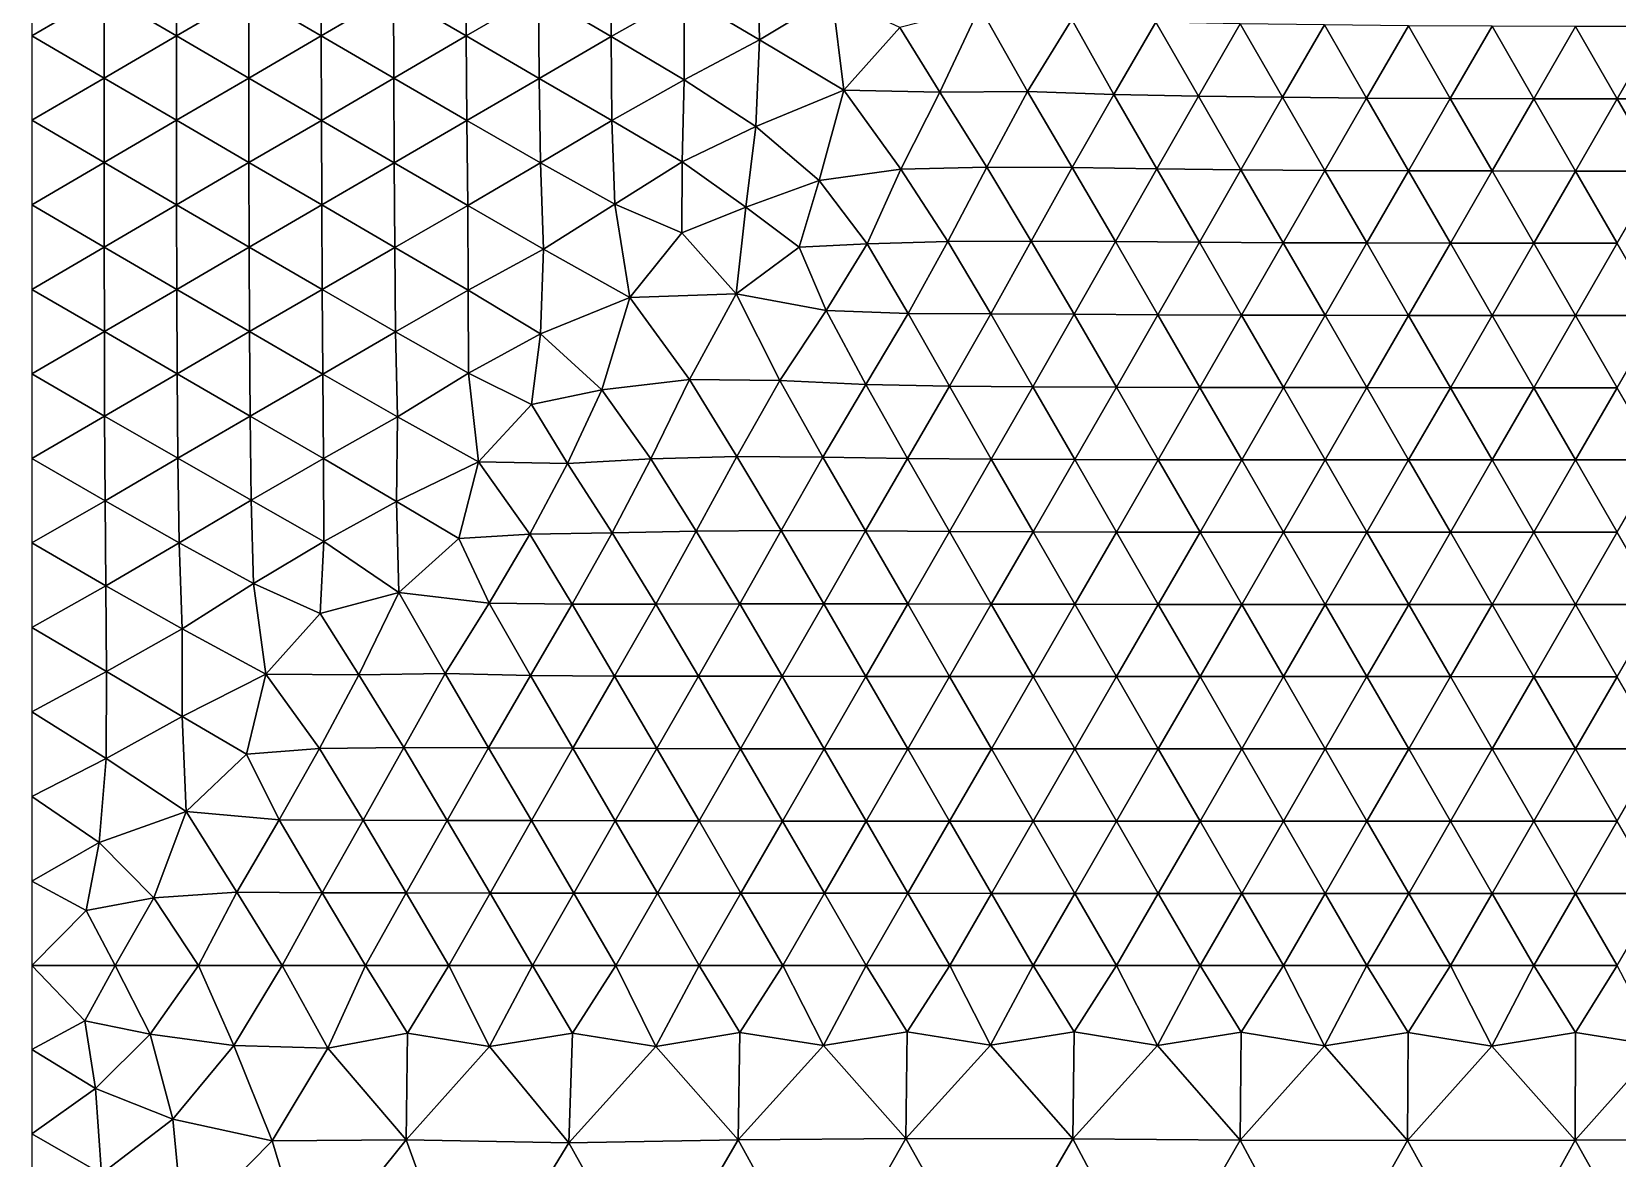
# Model space of a CAD drawing. Header units: metres. Extents: x 2 to 72, y -280 to 0.
# Drawn here: x 2 to 5.8, y -7.962 to -5.26 of the extents above; entities that cross this region are included whole.
import ezdxf

# ---------------------------------------------------------------- set-up
doc = ezdxf.new("R2010")
doc.units = ezdxf.units.M

msp = doc.modelspace()

# ---------------------------------------------------------------- linework, layer by layer
at = {"layer": 'layer', "color": 0}
for points in [[(2, -5.06757), (2, -5.27027), (2.17332, -5.16894)], [(2.34658, -5.06761), (2.17332, -5.16894), (2.3467, -5.27033)], [(2.34658, -5.06761), (2.3467, -5.27033), (2.52, -5.16901)], [(2.6933, -5.06771), (2.52, -5.16901), (2.69366, -5.27047)], [(2.6933, -5.06771), (2.69366, -5.27047), (2.86701, -5.16921)], [(3.04035, -5.06802), (2.86701, -5.16921), (3.04116, -5.27082)], [(3.04035, -5.06802), (3.04116, -5.27082), (3.21451, -5.16985)], [(3.38827, -5.06921), (3.21451, -5.16985), (3.38906, -5.27221)], [(3.38827, -5.06921), (3.38906, -5.27221), (3.56405, -5.1728)], [(3.73932, -5.07187), (3.56405, -5.1728), (3.74408, -5.2802)], [(3.73932, -5.07187), (3.74408, -5.2802), (3.91833, -5.17415)], [(2.17332, -5.16894), (2, -5.27027), (2.1734, -5.37165)], [(2.17332, -5.16894), (2.1734, -5.37165), (2.3467, -5.27033)], [(2.52, -5.16901), (2.3467, -5.27033), (2.52027, -5.37175)], [(2.52, -5.16901), (2.52027, -5.37175), (2.69366, -5.27047)], [(2.86701, -5.16921), (2.69366, -5.27047), (2.86776, -5.37203)], [(2.86701, -5.16921), (2.86776, -5.37203), (3.04116, -5.27082)], [(3.21451, -5.16985), (3.04116, -5.27082), (3.21587, -5.37249)], [(3.21451, -5.16985), (3.21587, -5.37249), (3.38906, -5.27221)], [(3.56405, -5.1728), (3.38906, -5.27221), (3.56332, -5.37627)], [(3.56405, -5.1728), (3.56332, -5.37627), (3.74408, -5.2802)], [(3.91833, -5.17415), (3.74408, -5.2802), (3.94637, -5.40043)], [(3.91833, -5.17415), (3.94637, -5.40043), (4.08044, -5.25072)], [(4.08044, -5.25072), (4.17656, -5.40526), (4.27245, -5.20186)], [(4.17656, -5.40526), (4.38636, -5.40366), (4.27245, -5.20186)], [(4.27245, -5.20186), (4.38636, -5.40366), (4.4926, -5.23147)], [(4.38636, -5.40366), (4.59334, -5.41087), (4.4926, -5.23147)], [(4.4926, -5.23147), (4.59334, -5.41087), (4.69403, -5.23792)], [(4.59334, -5.41087), (4.79623, -5.41515), (4.69403, -5.23792)], [(4.69403, -5.23792), (4.79623, -5.41515), (4.89621, -5.24149)], [(4.79623, -5.41515), (4.99799, -5.41782), (4.89621, -5.24149)], [(4.89621, -5.24149), (4.99799, -5.41782), (5.0981, -5.24423)], [(2, -5.27027), (2, -5.47297), (2.1734, -5.37165)], [(2.3467, -5.27033), (2.1734, -5.37165), (2.3469, -5.47304)], [(2.3467, -5.27033), (2.3469, -5.47304), (2.52027, -5.37175)], [(2.69366, -5.27047), (2.52027, -5.37175), (2.69422, -5.47326)], [(2.69366, -5.27047), (2.69422, -5.47326), (2.86776, -5.37203)], [(3.04116, -5.27082), (2.86776, -5.37203), (3.04274, -5.47374)], [(3.04116, -5.27082), (3.04274, -5.47374), (3.21587, -5.37249)], [(3.38906, -5.27221), (3.21587, -5.37249), (3.39034, -5.47364)], [(3.38906, -5.27221), (3.39034, -5.47364), (3.56332, -5.37627)], [(3.74408, -5.2802), (3.56332, -5.37627), (3.7352, -5.48766)], [(3.74408, -5.2802), (3.7352, -5.48766), (3.94637, -5.40043)], [(4.08044, -5.25072), (3.94637, -5.40043), (4.17656, -5.40526)], [(4.99799, -5.41782), (5.19908, -5.41955), (5.0981, -5.24423)], [(5.0981, -5.24423), (5.19908, -5.41955), (5.29923, -5.24621)], [(5.19908, -5.41955), (5.39964, -5.42058), (5.29923, -5.24621)], [(5.29923, -5.24621), (5.39964, -5.42058), (5.49973, -5.24737)], [(5.39964, -5.42058), (5.59987, -5.42112), (5.49973, -5.24737)], [(5.49973, -5.24737), (5.59987, -5.42112), (5.69987, -5.24792)], [(5.59987, -5.42112), (5.79993, -5.42136), (5.69987, -5.24792)], [(5.69987, -5.24792), (5.79993, -5.42136), (5.89987, -5.24813)], [(5.79993, -5.42136), (5.99993, -5.42144), (5.89987, -5.24813)], [(2.1734, -5.37165), (2, -5.47297), (2.17352, -5.57435)], [(2.1734, -5.37165), (2.17352, -5.57435), (2.3469, -5.47304)], [(2.52027, -5.37175), (2.3469, -5.47304), (2.52068, -5.57449)], [(2.52027, -5.37175), (2.52068, -5.57449), (2.69422, -5.47326)], [(2.86776, -5.37203), (2.69422, -5.47326), (2.86892, -5.57497)], [(2.86776, -5.37203), (2.86892, -5.57497), (3.04274, -5.47374)], [(3.21587, -5.37249), (3.04274, -5.47374), (3.21929, -5.57535)], [(3.21587, -5.37249), (3.21929, -5.57535), (3.39034, -5.47364)], [(3.56332, -5.37627), (3.39034, -5.47364), (3.5592, -5.57244)], [(3.56332, -5.37627), (3.5592, -5.57244), (3.7352, -5.48766)], [(3.94637, -5.40043), (3.7352, -5.48766), (3.88705, -5.61715)], [(3.94637, -5.40043), (3.88705, -5.61715), (4.08327, -5.58996)], [(3.94637, -5.40043), (4.08327, -5.58996), (4.17656, -5.40526)], [(4.08327, -5.58996), (4.28877, -5.58532), (4.17656, -5.40526)], [(4.17656, -5.40526), (4.28877, -5.58532), (4.38636, -5.40366)], [(4.28877, -5.58532), (4.49326, -5.58614), (4.38636, -5.40366)], [(4.38636, -5.40366), (4.49326, -5.58614), (4.59334, -5.41087)], [(4.49326, -5.58614), (4.69634, -5.5891), (4.59334, -5.41087)], [(4.59334, -5.41087), (4.69634, -5.5891), (4.79623, -5.41515)], [(4.69634, -5.5891), (4.89807, -5.59144), (4.79623, -5.41515)], [(4.79623, -5.41515), (4.89807, -5.59144), (4.99799, -5.41782)], [(4.89807, -5.59144), (5.09907, -5.59297), (4.99799, -5.41782)], [(4.99799, -5.41782), (5.09907, -5.59297), (5.19908, -5.41955)], [(5.09907, -5.59297), (5.2996, -5.59387), (5.19908, -5.41955)], [(5.19908, -5.41955), (5.2996, -5.59387), (5.39964, -5.42058)], [(5.2996, -5.59387), (5.49985, -5.59435), (5.39964, -5.42058)], [(5.39964, -5.42058), (5.49985, -5.59435), (5.59987, -5.42112)], [(5.49985, -5.59435), (5.69994, -5.59458), (5.59987, -5.42112)], [(5.59987, -5.42112), (5.69994, -5.59458), (5.79993, -5.42136)], [(5.69994, -5.59458), (5.89997, -5.59467), (5.79993, -5.42136)], [(5.79993, -5.42136), (5.89997, -5.59467), (5.99993, -5.42144)], [(2, -5.47297), (2, -5.67568), (2.17352, -5.57435)], [(2.3469, -5.47304), (2.17352, -5.57435), (2.34719, -5.67574)], [(2.3469, -5.47304), (2.34719, -5.67574), (2.52068, -5.57449)], [(2.69422, -5.47326), (2.52068, -5.57449), (2.69499, -5.67604)], [(2.69422, -5.47326), (2.69499, -5.67604), (2.86892, -5.57497)], [(3.04274, -5.47374), (2.86892, -5.57497), (3.04523, -5.67721)], [(3.04274, -5.47374), (3.04523, -5.67721), (3.21929, -5.57535)], [(3.39034, -5.47364), (3.21929, -5.57535), (3.39748, -5.67395)], [(3.39034, -5.47364), (3.39748, -5.67395), (3.5592, -5.57244)], [(3.7352, -5.48766), (3.5592, -5.57244), (3.71169, -5.68094)], [(3.7352, -5.48766), (3.71169, -5.68094), (3.88705, -5.61715)], [(2.17352, -5.57435), (2, -5.67568), (2.17371, -5.77704)], [(2.17352, -5.57435), (2.17371, -5.77704), (2.34719, -5.67574)], [(2.52068, -5.57449), (2.34719, -5.67574), (2.52127, -5.77718)], [(2.52068, -5.57449), (2.52127, -5.77718), (2.69499, -5.67604)], [(2.86892, -5.57497), (2.69499, -5.67604), (2.87018, -5.77783)], [(2.86892, -5.57497), (2.87018, -5.77783), (3.04523, -5.67721)], [(3.21929, -5.57535), (3.04523, -5.67721), (3.22637, -5.78163)], [(3.21929, -5.57535), (3.22637, -5.78163), (3.39748, -5.67395)], [(3.5592, -5.57244), (3.39748, -5.67395), (3.55818, -5.74293)], [(3.5592, -5.57244), (3.55818, -5.74293), (3.71169, -5.68094)], [(4.08327, -5.58996), (4.19529, -5.76347), (4.28877, -5.58532)], [(4.19529, -5.76347), (4.39561, -5.76257), (4.28877, -5.58532)], [(4.28877, -5.58532), (4.39561, -5.76257), (4.49326, -5.58614)], [(3.71169, -5.68094), (3.83961, -5.77698), (3.88705, -5.61715)], [(3.83961, -5.77698), (4.00198, -5.76893), (3.88705, -5.61715)], [(3.88705, -5.61715), (4.00198, -5.76893), (4.08327, -5.58996)], [(4.00198, -5.76893), (4.19529, -5.76347), (4.08327, -5.58996)], [(4.39561, -5.76257), (4.59712, -5.76368), (4.49326, -5.58614)], [(4.49326, -5.58614), (4.59712, -5.76368), (4.69634, -5.5891)], [(4.59712, -5.76368), (4.79838, -5.76524), (4.69634, -5.5891)], [(4.69634, -5.5891), (4.79838, -5.76524), (4.89807, -5.59144)], [(4.79838, -5.76524), (4.99918, -5.76644), (4.89807, -5.59144)], [(4.89807, -5.59144), (4.99918, -5.76644), (5.09907, -5.59297)], [(4.99918, -5.76644), (5.19962, -5.76719), (5.09907, -5.59297)], [(5.09907, -5.59297), (5.19962, -5.76719), (5.2996, -5.59387)], [(5.19962, -5.76719), (5.39985, -5.7676), (5.2996, -5.59387)], [(5.2996, -5.59387), (5.39985, -5.7676), (5.49985, -5.59435)], [(5.39985, -5.7676), (5.59994, -5.7678), (5.49985, -5.59435)], [(5.49985, -5.59435), (5.59994, -5.7678), (5.69994, -5.59458)], [(5.59994, -5.7678), (5.79998, -5.76789), (5.69994, -5.59458)], [(5.69994, -5.59458), (5.79998, -5.76789), (5.89997, -5.59467)], [(2, -5.67568), (2, -5.87838), (2.17371, -5.77704)], [(2.34719, -5.67574), (2.17371, -5.77704), (2.34767, -5.8784)], [(2.34719, -5.67574), (2.34767, -5.8784), (2.52127, -5.77718)], [(2.69499, -5.67604), (2.52127, -5.77718), (2.69606, -5.87871)], [(2.69499, -5.67604), (2.69606, -5.87871), (2.87018, -5.77783)], [(3.04523, -5.67721), (2.87018, -5.77783), (3.04615, -5.88018)], [(3.04523, -5.67721), (3.04615, -5.88018), (3.22637, -5.78163)], [(3.39748, -5.67395), (3.22637, -5.78163), (3.43313, -5.89812)], [(3.39748, -5.67395), (3.43313, -5.89812), (3.55818, -5.74293)], [(3.55818, -5.74293), (3.68844, -5.88887), (3.71169, -5.68094)], [(3.71169, -5.68094), (3.68844, -5.88887), (3.83961, -5.77698)], [(3.55818, -5.74293), (3.43313, -5.89812), (3.68844, -5.88887)], [(3.90417, -5.92936), (4.00198, -5.76893), (3.83961, -5.77698)], [(3.90417, -5.92936), (4.10022, -5.93628), (4.00198, -5.76893)], [(4.00198, -5.76893), (4.10022, -5.93628), (4.19529, -5.76347)], [(4.10022, -5.93628), (4.29845, -5.9374), (4.19529, -5.76347)], [(4.19529, -5.76347), (4.29845, -5.9374), (4.39561, -5.76257)], [(4.29845, -5.9374), (4.49842, -5.93818), (4.39561, -5.76257)], [(4.39561, -5.76257), (4.49842, -5.93818), (4.59712, -5.76368)], [(4.49842, -5.93818), (4.69891, -5.93913), (4.59712, -5.76368)], [(4.59712, -5.76368), (4.69891, -5.93913), (4.79838, -5.76524)], [(4.69891, -5.93913), (4.89938, -5.93996), (4.79838, -5.76524)], [(4.79838, -5.76524), (4.89938, -5.93996), (4.99918, -5.76644)], [(4.89938, -5.93996), (5.09969, -5.94053), (4.99918, -5.76644)], [(4.99918, -5.76644), (5.09969, -5.94053), (5.19962, -5.76719)], [(5.09969, -5.94053), (5.29986, -5.94086), (5.19962, -5.76719)], [(5.19962, -5.76719), (5.29986, -5.94086), (5.39985, -5.7676)], [(5.29986, -5.94086), (5.49995, -5.94103), (5.39985, -5.7676)], [(5.39985, -5.7676), (5.49995, -5.94103), (5.59994, -5.7678)], [(5.49995, -5.94103), (5.69998, -5.9411), (5.59994, -5.7678)], [(5.59994, -5.7678), (5.69998, -5.9411), (5.79998, -5.76789)], [(5.69998, -5.9411), (5.89999, -5.94113), (5.79998, -5.76789)], [(2.17371, -5.77704), (2, -5.87838), (2.17405, -5.97971)], [(2.17371, -5.77704), (2.17405, -5.97971), (2.34767, -5.8784)], [(2.52127, -5.77718), (2.34767, -5.8784), (2.52219, -5.97979)], [(2.52127, -5.77718), (2.52219, -5.97979), (2.69606, -5.87871)], [(2.87018, -5.77783), (2.69606, -5.87871), (2.87179, -5.98017)], [(2.87018, -5.77783), (2.87179, -5.98017), (3.04615, -5.88018)], [(3.22637, -5.78163), (3.04615, -5.88018), (3.21912, -5.9854)], [(3.22637, -5.78163), (3.21912, -5.9854), (3.43313, -5.89812)], [(3.68844, -5.88887), (3.90417, -5.92936), (3.83961, -5.77698)], [(2, -5.87838), (2, -6.08108), (2.17405, -5.97971)], [(2.34767, -5.8784), (2.17405, -5.97971), (2.34846, -6.08098)], [(2.34767, -5.8784), (2.34846, -6.08098), (2.52219, -5.97979)], [(2.69606, -5.87871), (2.52219, -5.97979), (2.69779, -6.08138)], [(2.69606, -5.87871), (2.69779, -6.08138), (2.87179, -5.98017)], [(3.04615, -5.88018), (2.87179, -5.98017), (3.04663, -6.07924)], [(3.04615, -5.88018), (3.04663, -6.07924), (3.21912, -5.9854)], [(3.43313, -5.89812), (3.57631, -6.09483), (3.68844, -5.88887)], [(3.57631, -6.09483), (3.79281, -6.09692), (3.68844, -5.88887)], [(3.68844, -5.88887), (3.79281, -6.09692), (3.90417, -5.92936)], [(3.43313, -5.89812), (3.21912, -5.9854), (3.36626, -6.11914)], [(3.43313, -5.89812), (3.36626, -6.11914), (3.57631, -6.09483)], [(3.79281, -6.09692), (3.99907, -6.10664), (3.90417, -5.92936)], [(3.90417, -5.92936), (3.99907, -6.10664), (4.10022, -5.93628)], [(3.99907, -6.10664), (4.1996, -6.11059), (4.10022, -5.93628)], [(4.10022, -5.93628), (4.1996, -6.11059), (4.29845, -5.9374)], [(4.1996, -6.11059), (4.39942, -6.11207), (4.29845, -5.9374)], [(4.29845, -5.9374), (4.39942, -6.11207), (4.49842, -5.93818)], [(4.39942, -6.11207), (4.59945, -6.11288), (4.49842, -5.93818)], [(4.49842, -5.93818), (4.59945, -6.11288), (4.69891, -5.93913)], [(4.59945, -6.11288), (4.79961, -6.11347), (4.69891, -5.93913)], [(4.69891, -5.93913), (4.79961, -6.11347), (4.89938, -5.93996)], [(4.79961, -6.11347), (4.99978, -6.11388), (4.89938, -5.93996)], [(4.89938, -5.93996), (4.99978, -6.11388), (5.09969, -5.94053)], [(4.99978, -6.11388), (5.19989, -6.11412), (5.09969, -5.94053)], [(5.09969, -5.94053), (5.19989, -6.11412), (5.29986, -5.94086)], [(5.19989, -6.11412), (5.39996, -6.11425), (5.29986, -5.94086)], [(5.29986, -5.94086), (5.39996, -6.11425), (5.49995, -5.94103)], [(5.39996, -6.11425), (5.59998, -6.11432), (5.49995, -5.94103)], [(5.49995, -5.94103), (5.59998, -6.11432), (5.69998, -5.9411)], [(5.59998, -6.11432), (5.79999, -6.11434), (5.69998, -5.9411)], [(5.69998, -5.9411), (5.79999, -6.11434), (5.89999, -5.94113)], [(2.17405, -5.97971), (2, -6.08108), (2.17466, -6.18238)], [(2.17405, -5.97971), (2.17466, -6.18238), (2.34846, -6.08098)], [(2.52219, -5.97979), (2.34846, -6.08098), (2.52351, -6.18216)], [(2.52219, -5.97979), (2.52351, -6.18216), (2.69779, -6.08138)], [(2.87179, -5.98017), (2.69779, -6.08138), (2.87639, -6.1839)], [(2.87179, -5.98017), (2.87639, -6.1839), (3.04663, -6.07924)], [(3.21912, -5.9854), (3.04663, -6.07924), (3.19752, -6.15432)], [(3.21912, -5.9854), (3.19752, -6.15432), (3.36626, -6.11914)], [(3.04663, -6.07924), (2.87639, -6.1839), (3.07082, -6.29172)], [(3.04663, -6.07924), (3.07082, -6.29172), (3.19752, -6.15432)], [(2, -6.08108), (2, -6.28378), (2.17466, -6.18238)], [(2.34846, -6.08098), (2.17466, -6.18238), (2.34994, -6.28346)], [(2.34846, -6.08098), (2.34994, -6.28346), (2.52351, -6.18216)], [(2.69779, -6.08138), (2.52351, -6.18216), (2.69919, -6.28362)], [(2.69779, -6.08138), (2.69919, -6.28362), (2.87639, -6.1839)], [(3.36626, -6.11914), (3.48394, -6.28498), (3.57631, -6.09483)], [(3.48394, -6.28498), (3.69011, -6.27897), (3.57631, -6.09483)], [(3.57631, -6.09483), (3.69011, -6.27897), (3.79281, -6.09692)], [(3.69011, -6.27897), (3.89626, -6.28052), (3.79281, -6.09692)], [(3.79281, -6.09692), (3.89626, -6.28052), (3.99907, -6.10664)], [(3.89626, -6.28052), (4.09901, -6.28372), (3.99907, -6.10664)], [(3.99907, -6.10664), (4.09901, -6.28372), (4.1996, -6.11059)], [(4.09901, -6.28372), (4.29968, -6.28556), (4.1996, -6.11059)], [(4.1996, -6.11059), (4.29968, -6.28556), (4.39942, -6.11207)], [(4.29968, -6.28556), (4.49977, -6.28644), (4.39942, -6.11207)], [(4.39942, -6.11207), (4.49977, -6.28644), (4.59945, -6.11288)], [(4.49977, -6.28644), (4.69981, -6.28691), (4.59945, -6.11288)], [(4.59945, -6.11288), (4.69981, -6.28691), (4.79961, -6.11347)], [(4.69981, -6.28691), (4.89987, -6.28721), (4.79961, -6.11347)], [(4.79961, -6.11347), (4.89987, -6.28721), (4.99978, -6.11388)], [(4.89987, -6.28721), (5.09993, -6.28738), (4.99978, -6.11388)], [(4.99978, -6.11388), (5.09993, -6.28738), (5.19989, -6.11412)], [(5.09993, -6.28738), (5.29997, -6.28748), (5.19989, -6.11412)], [(5.19989, -6.11412), (5.29997, -6.28748), (5.39996, -6.11425)], [(5.29997, -6.28748), (5.49999, -6.28753), (5.39996, -6.11425)], [(5.39996, -6.11425), (5.49999, -6.28753), (5.59998, -6.11432)], [(5.49999, -6.28753), (5.69999, -6.28755), (5.59998, -6.11432)], [(5.59998, -6.11432), (5.69999, -6.28755), (5.79999, -6.11434)], [(5.69999, -6.28755), (5.9, -6.28756), (5.79999, -6.11434)], [(3.19752, -6.15432), (3.07082, -6.29172), (3.28438, -6.29621)], [(3.19752, -6.15432), (3.28438, -6.29621), (3.36626, -6.11914)], [(3.28438, -6.29621), (3.48394, -6.28498), (3.36626, -6.11914)], [(2.17466, -6.18238), (2, -6.28378), (2.17588, -6.38525)], [(2.17466, -6.18238), (2.17588, -6.38525), (2.34994, -6.28346)], [(2.52351, -6.18216), (2.34994, -6.28346), (2.52572, -6.38373)], [(2.52351, -6.18216), (2.52572, -6.38373), (2.69919, -6.28362)], [(2.87639, -6.1839), (2.69919, -6.28362), (2.87459, -6.3873)], [(2.87639, -6.1839), (2.87459, -6.3873), (3.07082, -6.29172)], [(2, -6.28378), (2, -6.48649), (2.17588, -6.38525)], [(2.34994, -6.28346), (2.17588, -6.38525), (2.35315, -6.4863)], [(2.34994, -6.28346), (2.35315, -6.4863), (2.52572, -6.38373)], [(2.69919, -6.28362), (2.52572, -6.38373), (2.69986, -6.48317)], [(2.69919, -6.28362), (2.69986, -6.48317), (2.87459, -6.3873)], [(3.07082, -6.29172), (2.87459, -6.3873), (3.02331, -6.47605)], [(3.07082, -6.29172), (3.02331, -6.47605), (3.1939, -6.46509)], [(3.07082, -6.29172), (3.1939, -6.46509), (3.28438, -6.29621)], [(3.1939, -6.46509), (3.39129, -6.46193), (3.28438, -6.29621)], [(3.28438, -6.29621), (3.39129, -6.46193), (3.48394, -6.28498)], [(3.39129, -6.46193), (3.59267, -6.45815), (3.48394, -6.28498)], [(3.48394, -6.28498), (3.59267, -6.45815), (3.69011, -6.27897)], [(3.59267, -6.45815), (3.7958, -6.45687), (3.69011, -6.27897)], [(3.69011, -6.27897), (3.7958, -6.45687), (3.89626, -6.28052)], [(3.7958, -6.45687), (3.99831, -6.45778), (3.89626, -6.28052)], [(3.89626, -6.28052), (3.99831, -6.45778), (4.09901, -6.28372)], [(3.99831, -6.45778), (4.19949, -6.45906), (4.09901, -6.28372)], [(4.09901, -6.28372), (4.19949, -6.45906), (4.29968, -6.28556)], [(4.19949, -6.45906), (4.39984, -6.45987), (4.29968, -6.28556)], [(4.29968, -6.28556), (4.39984, -6.45987), (4.49977, -6.28644)], [(4.39984, -6.45987), (4.59991, -6.46029), (4.49977, -6.28644)], [(4.49977, -6.28644), (4.59991, -6.46029), (4.69981, -6.28691)], [(4.59991, -6.46029), (4.79993, -6.46051), (4.69981, -6.28691)], [(4.69981, -6.28691), (4.79993, -6.46051), (4.89987, -6.28721)], [(4.79993, -6.46051), (4.99996, -6.46064), (4.89987, -6.28721)], [(4.89987, -6.28721), (4.99996, -6.46064), (5.09993, -6.28738)], [(4.99996, -6.46064), (5.19998, -6.46071), (5.09993, -6.28738)], [(5.09993, -6.28738), (5.19998, -6.46071), (5.29997, -6.28748)], [(5.19998, -6.46071), (5.39999, -6.46074), (5.29997, -6.28748)], [(5.29997, -6.28748), (5.39999, -6.46074), (5.49999, -6.28753)], [(5.39999, -6.46074), (5.6, -6.46076), (5.49999, -6.28753)], [(5.49999, -6.28753), (5.6, -6.46076), (5.69999, -6.28755)], [(5.6, -6.46076), (5.8, -6.46076), (5.69999, -6.28755)], [(5.69999, -6.28755), (5.8, -6.46076), (5.9, -6.28756)], [(2.52572, -6.38373), (2.35315, -6.4863), (2.5314, -6.58372)], [(2.52572, -6.38373), (2.5314, -6.58372), (2.69986, -6.48317)], [(2.17588, -6.38525), (2, -6.48649), (2.178, -6.58911)], [(2.17588, -6.38525), (2.178, -6.58911), (2.35315, -6.4863)], [(2.87459, -6.3873), (2.69986, -6.48317), (2.87989, -6.60517)], [(2.87459, -6.3873), (2.87989, -6.60517), (3.02331, -6.47605)], [(3.39129, -6.46193), (3.49542, -6.63315), (3.59267, -6.45815)], [(3.49542, -6.63315), (3.69676, -6.63227), (3.59267, -6.45815)], [(3.59267, -6.45815), (3.69676, -6.63227), (3.7958, -6.45687)], [(3.69676, -6.63227), (3.89829, -6.63221), (3.7958, -6.45687)], [(3.7958, -6.45687), (3.89829, -6.63221), (3.99831, -6.45778)], [(3.89829, -6.63221), (4.09932, -6.63273), (3.99831, -6.45778)], [(3.99831, -6.45778), (4.09932, -6.63273), (4.19949, -6.45906)], [(4.09932, -6.63273), (4.29979, -6.63327), (4.19949, -6.45906)], [(4.19949, -6.45906), (4.29979, -6.63327), (4.39984, -6.45987)], [(4.29979, -6.63327), (4.49993, -6.63361), (4.39984, -6.45987)], [(4.39984, -6.45987), (4.49993, -6.63361), (4.59991, -6.46029)], [(2, -6.48649), (2, -6.68919), (2.178, -6.58911)], [(2.35315, -6.4863), (2.178, -6.58911), (2.36021, -6.6928)], [(2.35315, -6.4863), (2.36021, -6.6928), (2.5314, -6.58372)], [(2.69986, -6.48317), (2.5314, -6.58372), (2.69098, -6.65532)], [(2.69986, -6.48317), (2.69098, -6.65532), (2.87989, -6.60517)], [(2.87989, -6.60517), (3.09651, -6.6308), (3.02331, -6.47605)], [(3.02331, -6.47605), (3.09651, -6.6308), (3.1939, -6.46509)], [(3.09651, -6.6308), (3.29517, -6.63368), (3.1939, -6.46509)], [(3.1939, -6.46509), (3.29517, -6.63368), (3.39129, -6.46193)], [(3.29517, -6.63368), (3.49542, -6.63315), (3.39129, -6.46193)], [(4.49993, -6.63361), (4.69997, -6.63379), (4.59991, -6.46029)], [(4.59991, -6.46029), (4.69997, -6.63379), (4.79993, -6.46051)], [(4.69997, -6.63379), (4.89998, -6.63388), (4.79993, -6.46051)], [(4.79993, -6.46051), (4.89998, -6.63388), (4.99996, -6.46064)], [(4.89998, -6.63388), (5.09999, -6.63393), (4.99996, -6.46064)], [(4.99996, -6.46064), (5.09999, -6.63393), (5.19998, -6.46071)], [(5.09999, -6.63393), (5.29999, -6.63395), (5.19998, -6.46071)], [(5.19998, -6.46071), (5.29999, -6.63395), (5.39999, -6.46074)], [(5.29999, -6.63395), (5.5, -6.63397), (5.39999, -6.46074)], [(5.39999, -6.46074), (5.5, -6.63397), (5.6, -6.46076)], [(5.5, -6.63397), (5.7, -6.63397), (5.6, -6.46076)], [(5.6, -6.46076), (5.7, -6.63397), (5.8, -6.46076)], [(5.7, -6.63397), (5.9, -6.63397), (5.8, -6.46076)], [(2.178, -6.58911), (2, -6.68919), (2.1794, -6.79471)], [(2.178, -6.58911), (2.1794, -6.79471), (2.36021, -6.6928)], [(2.5314, -6.58372), (2.36021, -6.6928), (2.56133, -6.80125)], [(2.5314, -6.58372), (2.56133, -6.80125), (2.69098, -6.65532)], [(2.69098, -6.65532), (2.78403, -6.80313), (2.87989, -6.60517)], [(2.78403, -6.80313), (2.99053, -6.79985), (2.87989, -6.60517)], [(2.87989, -6.60517), (2.99053, -6.79985), (3.09651, -6.6308)], [(2.99053, -6.79985), (3.19537, -6.80458), (3.09651, -6.6308)], [(3.09651, -6.6308), (3.19537, -6.80458), (3.29517, -6.63368)], [(3.19537, -6.80458), (3.39678, -6.80613), (3.29517, -6.63368)], [(3.29517, -6.63368), (3.39678, -6.80613), (3.49542, -6.63315)], [(3.39678, -6.80613), (3.59773, -6.80629), (3.49542, -6.63315)], [(3.49542, -6.63315), (3.59773, -6.80629), (3.69676, -6.63227)], [(3.59773, -6.80629), (3.79863, -6.80625), (3.69676, -6.63227)], [(3.69676, -6.63227), (3.79863, -6.80625), (3.89829, -6.63221)], [(3.79863, -6.80625), (3.99934, -6.80641), (3.89829, -6.63221)], [(3.89829, -6.63221), (3.99934, -6.80641), (4.09932, -6.63273)], [(3.99934, -6.80641), (4.19975, -6.80668), (4.09932, -6.63273)], [(4.09932, -6.63273), (4.19975, -6.80668), (4.29979, -6.63327)], [(4.19975, -6.80668), (4.39992, -6.80691), (4.29979, -6.63327)], [(4.29979, -6.63327), (4.39992, -6.80691), (4.49993, -6.63361)], [(4.39992, -6.80691), (4.59998, -6.80704), (4.49993, -6.63361)], [(4.49993, -6.63361), (4.59998, -6.80704), (4.69997, -6.63379)], [(4.59998, -6.80704), (4.79999, -6.80711), (4.69997, -6.63379)], [(4.69997, -6.63379), (4.79999, -6.80711), (4.89998, -6.63388)], [(4.79999, -6.80711), (4.99999, -6.80715), (4.89998, -6.63388)], [(4.89998, -6.63388), (4.99999, -6.80715), (5.09999, -6.63393)], [(4.99999, -6.80715), (5.2, -6.80716), (5.09999, -6.63393)], [(5.09999, -6.63393), (5.2, -6.80716), (5.29999, -6.63395)], [(5.2, -6.80716), (5.4, -6.80717), (5.29999, -6.63395)], [(5.29999, -6.63395), (5.4, -6.80717), (5.5, -6.63397)], [(5.4, -6.80717), (5.6, -6.80718), (5.5, -6.63397)], [(5.5, -6.63397), (5.6, -6.80718), (5.7, -6.63397)], [(5.6, -6.80718), (5.8, -6.80718), (5.7, -6.63397)], [(5.7, -6.63397), (5.8, -6.80718), (5.9, -6.63397)], [(2.69098, -6.65532), (2.56133, -6.80125), (2.78403, -6.80313)], [(2, -6.68919), (2, -6.89189), (2.1794, -6.79471)], [(2.36021, -6.6928), (2.1794, -6.79471), (2.36038, -6.90232)], [(2.36021, -6.6928), (2.36038, -6.90232), (2.56133, -6.80125)], [(2.1794, -6.79471), (2, -6.89189), (2.17853, -7.00313)], [(2.1794, -6.79471), (2.17853, -7.00313), (2.36038, -6.90232)], [(2.56133, -6.80125), (2.36038, -6.90232), (2.51469, -6.99265)], [(2.56133, -6.80125), (2.51469, -6.99265), (2.68975, -6.97941)], [(2.56133, -6.80125), (2.68975, -6.97941), (2.78403, -6.80313)], [(2.78403, -6.80313), (2.89166, -6.97731), (2.99053, -6.79985)], [(2.89166, -6.97731), (3.09488, -6.97758), (2.99053, -6.79985)], [(2.99053, -6.79985), (3.09488, -6.97758), (3.19537, -6.80458)], [(2.68975, -6.97941), (2.89166, -6.97731), (2.78403, -6.80313)], [(3.09488, -6.97758), (3.29713, -6.97895), (3.19537, -6.80458)], [(3.19537, -6.80458), (3.29713, -6.97895), (3.39678, -6.80613)], [(3.29713, -6.97895), (3.49828, -6.97963), (3.39678, -6.80613)], [(3.39678, -6.80613), (3.49828, -6.97963), (3.59773, -6.80629)], [(3.49828, -6.97963), (3.69898, -6.97984), (3.59773, -6.80629)], [(3.59773, -6.80629), (3.69898, -6.97984), (3.79863, -6.80625)], [(3.69898, -6.97984), (3.89946, -6.97994), (3.79863, -6.80625)], [(3.79863, -6.80625), (3.89946, -6.97994), (3.99934, -6.80641)], [(3.89946, -6.97994), (4.09976, -6.98007), (3.99934, -6.80641)], [(3.99934, -6.80641), (4.09976, -6.98007), (4.19975, -6.80668)], [(4.09976, -6.98007), (4.29992, -6.9802), (4.19975, -6.80668)], [(4.19975, -6.80668), (4.29992, -6.9802), (4.39992, -6.80691)], [(4.29992, -6.9802), (4.49997, -6.98029), (4.39992, -6.80691)], [(4.39992, -6.80691), (4.49997, -6.98029), (4.59998, -6.80704)], [(4.49997, -6.98029), (4.69999, -6.98034), (4.59998, -6.80704)], [(4.59998, -6.80704), (4.69999, -6.98034), (4.79999, -6.80711)], [(4.69999, -6.98034), (4.9, -6.98036), (4.79999, -6.80711)], [(4.79999, -6.80711), (4.9, -6.98036), (4.99999, -6.80715)], [(4.9, -6.98036), (5.1, -6.98037), (4.99999, -6.80715)], [(4.99999, -6.80715), (5.1, -6.98037), (5.2, -6.80716)], [(5.1, -6.98037), (5.3, -6.98038), (5.2, -6.80716)], [(5.2, -6.80716), (5.3, -6.98038), (5.4, -6.80717)], [(5.3, -6.98038), (5.5, -6.98038), (5.4, -6.80717)], [(5.4, -6.80717), (5.5, -6.98038), (5.6, -6.80718)], [(5.5, -6.98038), (5.7, -6.98038), (5.6, -6.80718)], [(5.6, -6.80718), (5.7, -6.98038), (5.8, -6.80718)], [(5.7, -6.98038), (5.9, -6.98038), (5.8, -6.80718)], [(2, -6.89189), (2, -7.09459), (2.17853, -7.00313)], [(2.36038, -6.90232), (2.17853, -7.00313), (2.37015, -7.13051)], [(2.36038, -6.90232), (2.37015, -7.13051), (2.51469, -6.99265)], [(2.51469, -6.99265), (2.59272, -7.15046), (2.68975, -6.97941)], [(2.59272, -7.15046), (2.79397, -7.15166), (2.68975, -6.97941)], [(2.68975, -6.97941), (2.79397, -7.15166), (2.89166, -6.97731)], [(2.79397, -7.15166), (2.9958, -7.15185), (2.89166, -6.97731)], [(2.89166, -6.97731), (2.9958, -7.15185), (3.09488, -6.97758)], [(2.9958, -7.15185), (3.19751, -7.15236), (3.09488, -6.97758)], [(3.09488, -6.97758), (3.19751, -7.15236), (3.29713, -6.97895)], [(3.19751, -7.15236), (3.39862, -7.1529), (3.29713, -6.97895)], [(3.29713, -6.97895), (3.39862, -7.1529), (3.49828, -6.97963)], [(3.39862, -7.1529), (3.59924, -7.1532), (3.49828, -6.97963)], [(3.49828, -6.97963), (3.59924, -7.1532), (3.69898, -6.97984)], [(3.59924, -7.1532), (3.7996, -7.15333), (3.69898, -6.97984)], [(3.69898, -6.97984), (3.7996, -7.15333), (3.89946, -6.97994)], [(3.7996, -7.15333), (3.99981, -7.15341), (3.89946, -6.97994)], [(3.89946, -6.97994), (3.99981, -7.15341), (4.09976, -6.98007)], [(3.99981, -7.15341), (4.19992, -7.15347), (4.09976, -6.98007)], [(4.09976, -6.98007), (4.19992, -7.15347), (4.29992, -6.9802)], [(4.19992, -7.15347), (4.39997, -7.15352), (4.29992, -6.9802)], [(4.29992, -6.9802), (4.39997, -7.15352), (4.49997, -6.98029)], [(4.39997, -7.15352), (4.59999, -7.15356), (4.49997, -6.98029)], [(4.49997, -6.98029), (4.59999, -7.15356), (4.69999, -6.98034)], [(4.59999, -7.15356), (4.8, -7.15357), (4.69999, -6.98034)], [(4.69999, -6.98034), (4.8, -7.15357), (4.9, -6.98036)], [(4.8, -7.15357), (5, -7.15358), (4.9, -6.98036)], [(4.9, -6.98036), (5, -7.15358), (5.1, -6.98037)], [(5, -7.15358), (5.2, -7.15359), (5.1, -6.98037)], [(5.1, -6.98037), (5.2, -7.15359), (5.3, -6.98038)], [(5.2, -7.15359), (5.4, -7.15359), (5.3, -6.98038)], [(5.3, -6.98038), (5.4, -7.15359), (5.5, -6.98038)], [(5.4, -7.15359), (5.6, -7.15359), (5.5, -6.98038)], [(5.5, -6.98038), (5.6, -7.15359), (5.7, -6.98038)], [(5.6, -7.15359), (5.8, -7.15359), (5.7, -6.98038)], [(5.7, -6.98038), (5.8, -7.15359), (5.9, -6.98038)], [(2.17853, -7.00313), (2, -7.09459), (2.16191, -7.20514)], [(2.17853, -7.00313), (2.16191, -7.20514), (2.37015, -7.13051)], [(2.37015, -7.13051), (2.59272, -7.15046), (2.51469, -6.99265)], [(2, -7.09459), (2, -7.2973), (2.16191, -7.20514)], [(2.37015, -7.13051), (2.16191, -7.20514), (2.29242, -7.33784)], [(2.29242, -7.33784), (2.49185, -7.32396), (2.37015, -7.13051)], [(2.37015, -7.13051), (2.49185, -7.32396), (2.59272, -7.15046)], [(2.49185, -7.32396), (2.69596, -7.32525), (2.59272, -7.15046)], [(2.59272, -7.15046), (2.69596, -7.32525), (2.79397, -7.15166)], [(2.69596, -7.32525), (2.89738, -7.32579), (2.79397, -7.15166)], [(2.79397, -7.15166), (2.89738, -7.32579), (2.9958, -7.15185)], [(2.89738, -7.32579), (3.09835, -7.32607), (2.9958, -7.15185)], [(2.9958, -7.15185), (3.09835, -7.32607), (3.19751, -7.15236)], [(3.09835, -7.32607), (3.29906, -7.32633), (3.19751, -7.15236)], [(3.19751, -7.15236), (3.29906, -7.32633), (3.39862, -7.1529)], [(3.29906, -7.32633), (3.4995, -7.32653), (3.39862, -7.1529)], [(3.39862, -7.1529), (3.4995, -7.32653), (3.59924, -7.1532)], [(3.4995, -7.32653), (3.69974, -7.32664), (3.59924, -7.1532)], [(3.59924, -7.1532), (3.69974, -7.32664), (3.7996, -7.15333)], [(3.69974, -7.32664), (3.89987, -7.3267), (3.7996, -7.15333)], [(3.7996, -7.15333), (3.89987, -7.3267), (3.99981, -7.15341)], [(3.89987, -7.3267), (4.09994, -7.32673), (3.99981, -7.15341)], [(3.99981, -7.15341), (4.09994, -7.32673), (4.19992, -7.15347)], [(4.09994, -7.32673), (4.29998, -7.32676), (4.19992, -7.15347)], [(4.19992, -7.15347), (4.29998, -7.32676), (4.39997, -7.15352)], [(4.29998, -7.32676), (4.49999, -7.32677), (4.39997, -7.15352)], [(4.39997, -7.15352), (4.49999, -7.32677), (4.59999, -7.15356)], [(4.49999, -7.32677), (4.7, -7.32678), (4.59999, -7.15356)], [(4.59999, -7.15356), (4.7, -7.32678), (4.8, -7.15357)], [(4.7, -7.32678), (4.9, -7.32679), (4.8, -7.15357)], [(4.8, -7.15357), (4.9, -7.32679), (5, -7.15358)], [(4.9, -7.32679), (5.1, -7.32679), (5, -7.15358)], [(5, -7.15358), (5.1, -7.32679), (5.2, -7.15359)], [(5.1, -7.32679), (5.3, -7.32679), (5.2, -7.15359)], [(5.2, -7.15359), (5.3, -7.32679), (5.4, -7.15359)], [(5.3, -7.32679), (5.5, -7.32679), (5.4, -7.15359)], [(5.4, -7.15359), (5.5, -7.32679), (5.6, -7.15359)], [(5.5, -7.32679), (5.7, -7.32679), (5.6, -7.15359)], [(5.6, -7.15359), (5.7, -7.32679), (5.8, -7.15359)], [(5.7, -7.32679), (5.9, -7.32679), (5.8, -7.15359)], [(2.16191, -7.20514), (2, -7.2973), (2.13083, -7.36798)], [(2.16191, -7.20514), (2.13083, -7.36798), (2.29242, -7.33784)], [(2, -7.2973), (2, -7.5), (2.13083, -7.36798)], [(2.29242, -7.33784), (2.4, -7.5), (2.49185, -7.32396)], [(2.4, -7.5), (2.6, -7.5), (2.49185, -7.32396)], [(2.49185, -7.32396), (2.6, -7.5), (2.69596, -7.32525)], [(2.6, -7.5), (2.8, -7.5), (2.69596, -7.32525)], [(2.69596, -7.32525), (2.8, -7.5), (2.89738, -7.32579)], [(2.8, -7.5), (3, -7.5), (2.89738, -7.32579)], [(2.89738, -7.32579), (3, -7.5), (3.09835, -7.32607)], [(3, -7.5), (3.2, -7.5), (3.09835, -7.32607)], [(3.09835, -7.32607), (3.2, -7.5), (3.29906, -7.32633)], [(3.2, -7.5), (3.4, -7.5), (3.29906, -7.32633)], [(3.29906, -7.32633), (3.4, -7.5), (3.4995, -7.32653)], [(3.4, -7.5), (3.6, -7.5), (3.4995, -7.32653)], [(3.4995, -7.32653), (3.6, -7.5), (3.69974, -7.32664)], [(3.6, -7.5), (3.8, -7.5), (3.69974, -7.32664)], [(3.69974, -7.32664), (3.8, -7.5), (3.89987, -7.3267)], [(3.8, -7.5), (4, -7.5), (3.89987, -7.3267)], [(3.89987, -7.3267), (4, -7.5), (4.09994, -7.32673)], [(4, -7.5), (4.2, -7.5), (4.09994, -7.32673)], [(4.09994, -7.32673), (4.2, -7.5), (4.29998, -7.32676)], [(4.2, -7.5), (4.4, -7.5), (4.29998, -7.32676)], [(4.29998, -7.32676), (4.4, -7.5), (4.49999, -7.32677)], [(4.4, -7.5), (4.6, -7.5), (4.49999, -7.32677)], [(4.49999, -7.32677), (4.6, -7.5), (4.7, -7.32678)], [(4.6, -7.5), (4.8, -7.5), (4.7, -7.32678)], [(4.7, -7.32678), (4.8, -7.5), (4.9, -7.32679)], [(4.8, -7.5), (5, -7.5), (4.9, -7.32679)], [(4.9, -7.32679), (5, -7.5), (5.1, -7.32679)], [(5, -7.5), (5.2, -7.5), (5.1, -7.32679)], [(5.1, -7.32679), (5.2, -7.5), (5.3, -7.32679)], [(5.2, -7.5), (5.4, -7.5), (5.3, -7.32679)], [(5.3, -7.32679), (5.4, -7.5), (5.5, -7.32679)], [(5.4, -7.5), (5.6, -7.5), (5.5, -7.32679)], [(5.5, -7.32679), (5.6, -7.5), (5.7, -7.32679)], [(5.6, -7.5), (5.8, -7.5), (5.7, -7.32679)], [(5.7, -7.32679), (5.8, -7.5), (5.9, -7.32679)], [(2, -7.5), (2.2, -7.5), (2.13083, -7.36798)], [(2.13083, -7.36798), (2.2, -7.5), (2.29242, -7.33784)], [(2.2, -7.5), (2.4, -7.5), (2.29242, -7.33784)], [(2, -7.5), (2, -7.70161), (2.12732, -7.63226)], [(2.2, -7.5), (2, -7.5), (2.12732, -7.63226)], [(2.28388, -7.66477), (2.2, -7.5), (2.12732, -7.63226)], [(2.4, -7.5), (2.2, -7.5), (2.28388, -7.66477)], [(2.48461, -7.69179), (2.4, -7.5), (2.28388, -7.66477)], [(2.6, -7.5), (2.4, -7.5), (2.48461, -7.69179)], [(2.70976, -7.6984), (2.6, -7.5), (2.48461, -7.69179)], [(2.8, -7.5), (2.6, -7.5), (2.70976, -7.6984)], [(2.90083, -7.66172), (2.8, -7.5), (2.70976, -7.6984)], [(3, -7.5), (2.8, -7.5), (2.90083, -7.66172)], [(3.0969, -7.69422), (3, -7.5), (2.90083, -7.66172)], [(3.2, -7.5), (3, -7.5), (3.0969, -7.69422)], [(3.29605, -7.6622), (3.2, -7.5), (3.0969, -7.69422)], [(3.4, -7.5), (3.2, -7.5), (3.29605, -7.6622)], [(3.49562, -7.69399), (3.4, -7.5), (3.29605, -7.6622)], [(3.6, -7.5), (3.4, -7.5), (3.49562, -7.69399)], [(3.69731, -7.66025), (3.6, -7.5), (3.49562, -7.69399)], [(3.8, -7.5), (3.6, -7.5), (3.69731, -7.66025)], [(3.89735, -7.69171), (3.8, -7.5), (3.69731, -7.66025)], [(4, -7.5), (3.8, -7.5), (3.89735, -7.69171)], [(4.09825, -7.65898), (4, -7.5), (3.89735, -7.69171)], [(4.2, -7.5), (4, -7.5), (4.09825, -7.65898)], [(4.29797, -7.69104), (4.2, -7.5), (4.09825, -7.65898)], [(4.4, -7.5), (4.2, -7.5), (4.29797, -7.69104)], [(4.49844, -7.65907), (4.4, -7.5), (4.29797, -7.69104)], [(4.6, -7.5), (4.4, -7.5), (4.49844, -7.65907)], [(4.69811, -7.69183), (4.6, -7.5), (4.49844, -7.65907)], [(4.8, -7.5), (4.6, -7.5), (4.69811, -7.69183)], [(4.89858, -7.66005), (4.8, -7.5), (4.69811, -7.69183)], [(5, -7.5), (4.8, -7.5), (4.89858, -7.66005)], [(5.09853, -7.6928), (5, -7.5), (4.89858, -7.66005)], [(5.2, -7.5), (5, -7.5), (5.09853, -7.6928)], [(5.29909, -7.66051), (5.2, -7.5), (5.09853, -7.6928)], [(5.4, -7.5), (5.2, -7.5), (5.29909, -7.66051)], [(5.49929, -7.69292), (5.4, -7.5), (5.29909, -7.66051)], [(5.6, -7.5), (5.4, -7.5), (5.49929, -7.69292)], [(5.69972, -7.66033), (5.6, -7.5), (5.49929, -7.69292)], [(5.8, -7.5), (5.6, -7.5), (5.69972, -7.66033)], [(5.9, -7.69241), (5.8, -7.5), (5.69972, -7.66033)], [(2.12732, -7.63226), (2, -7.70161), (2.15274, -7.79494)], [(2.12732, -7.63226), (2.15274, -7.79494), (2.28388, -7.66477)], [(2.28388, -7.66477), (2.15274, -7.79494), (2.33795, -7.86821)], [(2.48461, -7.69179), (2.28388, -7.66477), (2.33795, -7.86821)], [(2.90083, -7.66172), (2.70976, -7.6984), (2.89705, -7.9178)], [(3.0969, -7.69422), (2.90083, -7.66172), (2.89705, -7.9178)], [(3.29605, -7.6622), (3.0969, -7.69422), (3.28702, -7.92517)], [(3.49562, -7.69399), (3.29605, -7.6622), (3.28702, -7.92517)], [(3.69731, -7.66025), (3.49562, -7.69399), (3.69277, -7.91814)], [(3.89735, -7.69171), (3.69731, -7.66025), (3.69277, -7.91814)], [(4.09825, -7.65898), (3.89735, -7.69171), (4.09514, -7.91486)], [(4.29797, -7.69104), (4.09825, -7.65898), (4.09514, -7.91486)], [(4.49844, -7.65907), (4.29797, -7.69104), (4.49544, -7.91539)], [(4.69811, -7.69183), (4.49844, -7.65907), (4.49544, -7.91539)], [(4.89858, -7.66005), (4.69811, -7.69183), (4.89579, -7.91864)], [(5.09853, -7.6928), (4.89858, -7.66005), (4.89579, -7.91864)], [(5.29909, -7.66051), (5.09853, -7.6928), (5.29748, -7.91978)], [(5.49929, -7.69292), (5.29909, -7.66051), (5.29748, -7.91978)], [(5.69972, -7.66033), (5.49929, -7.69292), (5.69938, -7.91903)], [(5.9, -7.69241), (5.69972, -7.66033), (5.69938, -7.91903)], [(2, -7.70161), (2, -7.90323), (2.15274, -7.79494)], [(2.57589, -7.92003), (2.48461, -7.69179), (2.33795, -7.86821)], [(2.70976, -7.6984), (2.48461, -7.69179), (2.57589, -7.92003)], [(2.89705, -7.9178), (2.70976, -7.6984), (2.57589, -7.92003)], [(3.28702, -7.92517), (3.0969, -7.69422), (2.89705, -7.9178)], [(3.69277, -7.91814), (3.49562, -7.69399), (3.28702, -7.92517)], [(4.09514, -7.91486), (3.89735, -7.69171), (3.69277, -7.91814)], [(4.49544, -7.91539), (4.29797, -7.69104), (4.09514, -7.91486)], [(4.89579, -7.91864), (4.69811, -7.69183), (4.49544, -7.91539)], [(5.29748, -7.91978), (5.09853, -7.6928), (4.89579, -7.91864)], [(5.69938, -7.91903), (5.49929, -7.69292), (5.29748, -7.91978)], [(6.10083, -7.91722), (5.9, -7.69241), (5.69938, -7.91903)], [(2.15274, -7.79494), (2, -7.90323), (2.16701, -7.99919)], [(2.15274, -7.79494), (2.16701, -7.99919), (2.33795, -7.86821)], [(2, -7.90323), (2, -8.10484), (2.16701, -7.99919)], [(2.33795, -7.86821), (2.16701, -7.99919), (2.36347, -8.13631)], [(2.33795, -7.86821), (2.36347, -8.13631), (2.57589, -7.92003)], [(2.57589, -7.92003), (2.36347, -8.13631), (2.66341, -8.20904)], [(2.89705, -7.9178), (2.57589, -7.92003), (2.66341, -8.20904)], [(3.04409, -8.32244), (2.89705, -7.9178), (2.66341, -8.20904)], [(3.28702, -7.92517), (2.89705, -7.9178), (3.04409, -8.32244)], [(3.48385, -8.27704), (3.28702, -7.92517), (3.04409, -8.32244)], [(3.69277, -7.91814), (3.28702, -7.92517), (3.48385, -8.27704)], [(3.8895, -8.27506), (3.69277, -7.91814), (3.48385, -8.27704)], [(4.09514, -7.91486), (3.69277, -7.91814), (3.8895, -8.27506)], [(4.29118, -8.26558), (4.09514, -7.91486), (3.8895, -8.27506)], [(4.49544, -7.91539), (4.09514, -7.91486), (4.29118, -8.26558)], [(4.68842, -8.27926), (4.49544, -7.91539), (4.29118, -8.26558)], [(4.89579, -7.91864), (4.49544, -7.91539), (4.68842, -8.27926)], [(5.09195, -8.2843), (4.89579, -7.91864), (4.68842, -8.27926)], [(5.29748, -7.91978), (4.89579, -7.91864), (5.09195, -8.2843)], [(5.49743, -8.28295), (5.29748, -7.91978), (5.09195, -8.2843)], [(5.69938, -7.91903), (5.29748, -7.91978), (5.49743, -8.28295)], [(5.90116, -8.27938), (5.69938, -7.91903), (5.49743, -8.28295)], [(6.10083, -7.91722), (5.69938, -7.91903), (5.90116, -8.27938)]]:
    msp.add_3dface(points, dxfattribs=at)

doc.saveas('drawing.dxf')
